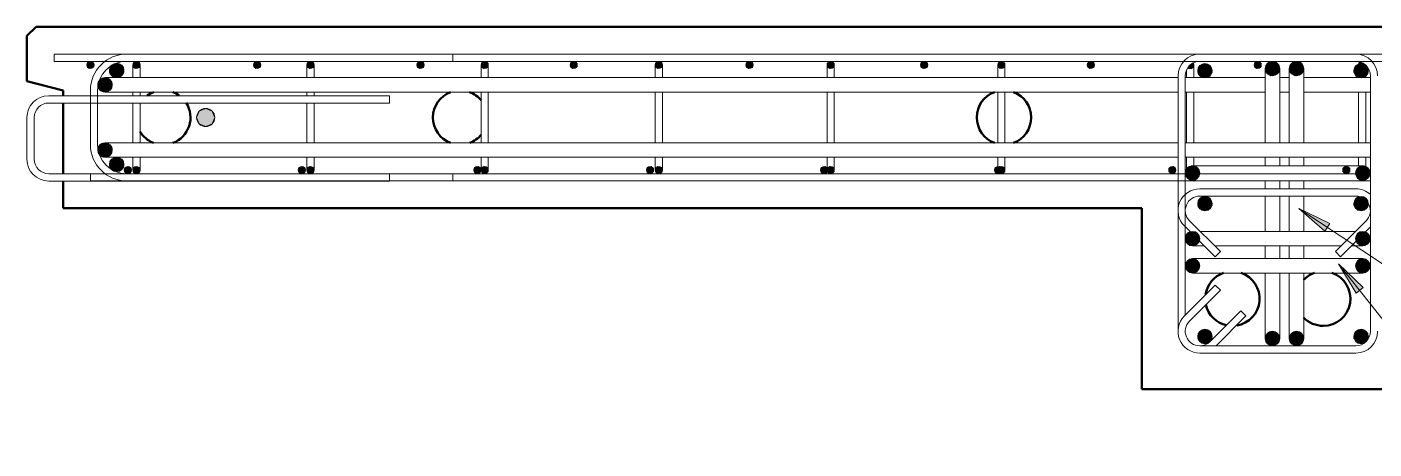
# Model space of a CAD drawing. Header units: millimetres. Extents: x 10931 to 27916, y -1675 to 13569.
# Drawn here: x 24719 to 26205, y 12648 to 13114 of the extents above; entities that cross this region are included whole.
import ezdxf

# ---------------------------------------------------------------- set-up
doc = ezdxf.new("R2010")
doc.units = ezdxf.units.MM
for name, color, linetype, lineweight in [('A-WALL', 113, 'Continuous', 25), ('S-RBAR', 171, 'Continuous', 18), ('S-RBAR-IDEN', 171, 'Continuous', 9)]:
    doc.layers.add(name, color=color, linetype=linetype, lineweight=lineweight)

msp = doc.modelspace()

# ---------------------------------------------------------------- hatches: boundary and pattern name
at = {"layer": 'S-RBAR'}
h = msp.add_hatch(color=256, dxfattribs=at)
edge = h.paths.add_edge_path()
edge.add_arc((24788.8, 13071.8), 4, 0, 360)
for points in [[(24787.6, 13068), (24792, 13069.5), (24792, 13074.2), (24787.6, 13075.6), (24784.8, 13071.8)], [(24821.3, 13058.6), (24825.6, 13064), (24824.1, 13070.8), (24817.8, 13073.8), (24811.5, 13070.8), (24810, 13064), (24814.3, 13058.6)], [(24838.3, 13068), (24842.8, 13069.5), (24842.8, 13074.2), (24838.3, 13075.6), (24835.6, 13071.8)], [(24971.5, 13068), (24976, 13069.5), (24976, 13074.2), (24971.5, 13075.6), (24968.8, 13071.8)], [(25030.4, 13068), (25034.9, 13069.5), (25034.9, 13074.2), (25030.4, 13075.6), (25027.7, 13071.8)], [(25151.8, 13068), (25156.2, 13069.5), (25156.2, 13074.2), (25151.8, 13075.6), (25149, 13071.8)], [(25222.5, 13068), (25227, 13069.5), (25227, 13074.2), (25222.5, 13075.6), (25219.8, 13071.8)], [(25320.7, 13068), (25325.2, 13069.5), (25325.2, 13074.2), (25320.7, 13075.6), (25318, 13071.8)], [(25414.6, 13068), (25419.1, 13069.5), (25419.1, 13074.2), (25414.6, 13075.6), (25411.9, 13071.8)], [(25514.7, 13068), (25519.2, 13069.5), (25519.2, 13074.2), (25514.7, 13075.6), (25511.9, 13071.8)], [(25604.2, 13068), (25608.7, 13069.5), (25608.7, 13074.2), (25604.2, 13075.6), (25601.5, 13071.8)], [(25707.4, 13068), (25711.9, 13069.5), (25711.9, 13074.2), (25707.4, 13075.6), (25704.6, 13071.8)], [(25792.6, 13068), (25797.1, 13069.5), (25797.1, 13074.2), (25792.6, 13075.6), (25789.8, 13071.8), (25791.7, 13069.2)], [(25891.4, 13068), (25895.8, 13069.5), (25895.8, 13074.2), (25891.4, 13075.6), (25888.6, 13071.8)], [(26000.9, 13068), (26005.4, 13069.5), (26005.4, 13073.9), (26004.7, 13073.7), (26001.4, 13071.1), (26000, 13069.3), (26000.7, 13068.3)], [(26021.9, 13058.3), (26026.2, 13063.7), (26024.6, 13070.4), (26018.4, 13073.5), (26012.1, 13070.4), (26010.6, 13063.7), (26014.9, 13058.3)], [(26075.3, 13068), (26079.8, 13069.5), (26079.8, 13074.2), (26075.3, 13075.6), (26072.6, 13071.8)], [(26091.1, 13060), (26097.9, 13061.5), (26100.9, 13067.8), (26097.9, 13074.1), (26091.1, 13075.6), (26085.7, 13071.3), (26085.7, 13064.3)], [(26117.8, 13060), (26124.5, 13061.5), (26127.5, 13067.8), (26124.5, 13074.1), (26117.8, 13075.6), (26112.3, 13071.3), (26112.3, 13064.3)], [(26187.1, 13058.3), (26194.1, 13058.3), (26198.4, 13063.7), (26196.9, 13070.4), (26190.6, 13073.5), (26184.3, 13070.4), (26182.8, 13063.7)], [(26190.6, 13068), (26195, 13069.5), (26195, 13072.1), (26192.9, 13073.7), (26190, 13074.9), (26187.8, 13071.8), (26189.1, 13070)], [(24804.9, 13041.8), (24811.2, 13044.8), (24812.7, 13051.5), (24808.4, 13057), (24801.4, 13057), (24797.1, 13051.5), (24798.9, 13044.6)], [(24916, 13003.8), (24923, 13006.7), (24926, 13013.8), (24923, 13020.9), (24916, 13023.8), (24908.9, 13020.9), (24906, 13013.8), (24908.9, 13006.7)], [(24804.9, 12969.9), (24811.2, 12972.9), (24812.7, 12979.7), (24808.4, 12985.1), (24801.4, 12985.1), (24797.1, 12979.7), (24798.7, 12972.9)], [(24821.3, 12954.8), (24825.6, 12960.3), (24824.1, 12967), (24817.8, 12970.1), (24811.5, 12967), (24810, 12960.3), (24814.3, 12954.8)], [(24831.3, 12952), (24834.1, 12955.8), (24831.3, 12959.6), (24826.8, 12958.2), (24826.8, 12953.5), (24829.1, 12952.7)], [(24838.3, 12952), (24842.8, 12953.5), (24842.8, 12958.2), (24838.3, 12959.6), (24835.6, 12955.8), (24837.8, 12952.7)], [(25023.3, 12952), (25026.1, 12955.8), (25023.3, 12959.6), (25018.9, 12958.2), (25018.9, 12953.5), (25021.1, 12952.7)], [(25030.4, 12952), (25034.9, 12953.5), (25034.9, 12958.2), (25030.4, 12959.6), (25027.7, 12955.8), (25029.9, 12952.7)], [(25217, 12952), (25219.7, 12955.8), (25217, 12959.6), (25212.5, 12958.2), (25212.5, 12953.5), (25214.7, 12952.7)], [(25222.5, 12952), (25227, 12953.5), (25227, 12958.2), (25222.5, 12959.6), (25219.8, 12955.8), (25222, 12952.7)], [(25407.5, 12952), (25410.2, 12955.8), (25407.5, 12959.6), (25403, 12958.2), (25403, 12953.5), (25405.2, 12952.7)], [(25414.6, 12952), (25419.1, 12953.5), (25419.1, 12958.2), (25414.6, 12959.6), (25411.9, 12955.8), (25414.1, 12952.7)], [(25599.5, 12952), (25602.3, 12955.8), (25599.5, 12959.6), (25595, 12958.2), (25595, 12953.5), (25597.3, 12952.7)], [(25604.2, 12952), (25608.7, 12953.5), (25608.7, 12958.2), (25604.2, 12959.6), (25601.5, 12955.8), (25603.7, 12952.7)], [(25791.6, 12952), (25794.3, 12955.8), (25791.6, 12959.6), (25787.1, 12958.2), (25787.1, 12953.5), (25789.3, 12952.7)], [(25792.6, 12952), (25797.1, 12953.5), (25797.1, 12958.2), (25792.6, 12959.6), (25789.8, 12955.8), (25792.1, 12952.7)], [(25983.6, 12952), (25986.4, 12955.8), (25983.6, 12959.6), (25979.1, 12958.2), (25979.1, 12953.5), (25981.4, 12952.7)], [(26004.7, 12944.5), (26011, 12947.5), (26012.5, 12954.3), (26008.2, 12959.7), (26001.3, 12959.7), (25996.9, 12954.3), (25998.5, 12947.5)], [(26000.9, 12952), (26005.4, 12953.5), (26005.4, 12958.2), (26000.9, 12959.6), (25998.2, 12955.8), (26000.4, 12952.7)], [(26175.7, 12952), (26178.4, 12955.8), (26175.7, 12959.6), (26171.2, 12958.2), (26171.2, 12953.5), (26173.4, 12952.7)], [(26192.5, 12944.5), (26198.8, 12947.5), (26200.3, 12954.3), (26196, 12959.7), (26189.1, 12959.7), (26184.7, 12954.3), (26186.3, 12947.5)], [(26190.6, 12952), (26195, 12953.5), (26195, 12958.2), (26190.6, 12959.6), (26187.8, 12955.8), (26190, 12952.7)], [(26021.9, 12911.6), (26026.2, 12917), (26024.6, 12923.8), (26018.4, 12926.8), (26012.1, 12923.8), (26010.6, 12917), (26014.9, 12911.6)], [(26187.1, 12911.6), (26194.1, 12911.6), (26198.4, 12917), (26196.9, 12923.8), (26190.6, 12926.8), (26184.3, 12923.8), (26182.8, 12917)], [(26004.7, 12872.1), (26011, 12875.1), (26012.5, 12881.8), (26008.2, 12887.3), (26001.3, 12887.3), (25996.9, 12881.8), (25998.5, 12875.1)], [(26192.5, 12872.1), (26198.8, 12875.1), (26200.3, 12881.8), (26196, 12887.3), (26189.1, 12887.3), (26184.7, 12881.8), (26186.3, 12875.1)], [(26004.7, 12842.1), (26011, 12845.2), (26012.5, 12851.9), (26008.2, 12857.3), (26001.3, 12857.3), (25996.9, 12851.9), (25998.5, 12845.2)], [(26192.5, 12842.1), (26198.8, 12845.2), (26200.3, 12851.9), (26196, 12857.3), (26189.1, 12857.3), (26184.7, 12851.9), (26186.3, 12845.2)], [(26014.9, 12764.9), (26021.9, 12764.9), (26026.2, 12770.4), (26024.6, 12777.1), (26018.4, 12780.1), (26012.1, 12777.1), (26010.6, 12770.4), (26011.7, 12768.9)], [(26091.1, 12762), (26097.9, 12763.5), (26100.9, 12769.8), (26097.9, 12776.1), (26091.1, 12777.6), (26085.7, 12773.3), (26085.7, 12766.3)], [(26117.8, 12762), (26124.5, 12763.5), (26127.5, 12769.8), (26124.5, 12776.1), (26117.8, 12777.6), (26112.3, 12773.3), (26112.3, 12766.3)], [(26187.1, 12764.9), (26194.1, 12764.9), (26198.4, 12770.4), (26196.9, 12777.1), (26190.6, 12780.1), (26184.3, 12777.1), (26182.8, 12770.4), (26184, 12768.9)]]:
    msp.add_hatch(color=256, dxfattribs=at).paths.add_polyline_path(points)
h = msp.add_hatch(color=256, dxfattribs=at)
edge = h.paths.add_edge_path()
edge.add_arc((24817.8, 13065.8), 8, 0, 360)
h = msp.add_hatch(color=256, dxfattribs=at)
edge = h.paths.add_edge_path()
edge.add_arc((24839.6, 13071.8), 4, 0, 360)
h = msp.add_hatch(color=256, dxfattribs=at)
edge = h.paths.add_edge_path()
edge.add_arc((24972.8, 13071.8), 4, 0, 360)
h = msp.add_hatch(color=256, dxfattribs=at)
edge = h.paths.add_edge_path()
edge.add_arc((25031.7, 13071.8), 4, 0, 360)
h = msp.add_hatch(color=256, dxfattribs=at)
edge = h.paths.add_edge_path()
edge.add_arc((25153, 13071.8), 4, 0, 360)
h = msp.add_hatch(color=256, dxfattribs=at)
edge = h.paths.add_edge_path()
edge.add_arc((25223.8, 13071.8), 4, 0, 360)
h = msp.add_hatch(color=256, dxfattribs=at)
edge = h.paths.add_edge_path()
edge.add_arc((25322, 13071.8), 4, 0, 360)
h = msp.add_hatch(color=256, dxfattribs=at)
edge = h.paths.add_edge_path()
edge.add_arc((25415.9, 13071.8), 4, 0, 360)
h = msp.add_hatch(color=256, dxfattribs=at)
edge = h.paths.add_edge_path()
edge.add_arc((25515.9, 13071.8), 4, 0, 360)
h = msp.add_hatch(color=256, dxfattribs=at)
edge = h.paths.add_edge_path()
edge.add_arc((25605.5, 13071.8), 4, 0, 360)
h = msp.add_hatch(color=256, dxfattribs=at)
edge = h.paths.add_edge_path()
edge.add_arc((25708.6, 13071.8), 4, 0, 360)
h = msp.add_hatch(color=256, dxfattribs=at)
edge = h.paths.add_edge_path()
edge.add_arc((25793.8, 13071.8), 4, 0, 360)
h = msp.add_hatch(color=256, dxfattribs=at)
edge = h.paths.add_edge_path()
edge.add_arc((25892.6, 13071.8), 4, 0, 360)
h = msp.add_hatch(color=256, dxfattribs=at)
edge = h.paths.add_edge_path()
edge.add_arc((26002.2, 13071.8), 4, 227.6265, 392.7995)
edge.add_line((26005.5, 13074), (26002.2, 13071.8))
edge.add_line((26002.2, 13071.8), (25999.5, 13068.8))
h = msp.add_hatch(color=256, dxfattribs=at)
edge = h.paths.add_edge_path()
edge.add_arc((26018.4, 13065.5), 8, 0, 360)
h = msp.add_hatch(color=256, dxfattribs=at)
edge = h.paths.add_edge_path()
edge.add_arc((26076.6, 13071.8), 4, 0, 360)
h = msp.add_hatch(color=256, dxfattribs=at)
edge = h.paths.add_edge_path()
edge.add_arc((26092.9, 13067.8), 8, 0, 360)
h = msp.add_hatch(color=256, dxfattribs=at)
edge = h.paths.add_edge_path()
edge.add_arc((26119.5, 13067.8), 8, 0, 360)
h = msp.add_hatch(color=256, dxfattribs=at)
edge = h.paths.add_edge_path()
edge.add_arc((26190.6, 13065.5), 8, 0, 360)
h = msp.add_hatch(color=256, dxfattribs=at)
edge = h.paths.add_edge_path()
edge.add_arc((26191.8, 13071.8), 4, 121.8956, 180)
edge.add_line((26187.8, 13071.8), (26191.8, 13071.8))
edge.add_line((26191.8, 13071.8), (26189.7, 13075.2))
h = msp.add_hatch(color=256, dxfattribs=at)
edge = h.paths.add_edge_path()
edge.add_arc((26191.8, 13071.8), 4, 180, 364.0383)
edge.add_line((26195.8, 13072.1), (26191.8, 13071.8))
edge.add_line((26191.8, 13071.8), (26187.8, 13071.8))
h = msp.add_hatch(color=256, dxfattribs=at)
edge = h.paths.add_edge_path()
edge.add_arc((24804.9, 13049.8), 8, 0, 360)
h = msp.add_hatch(color=256, dxfattribs=at)
edge = h.paths.add_edge_path()
edge.add_arc((24916, 13013.8), 10, 0, 360)
h = msp.add_hatch(color=256, dxfattribs=at)
edge = h.paths.add_edge_path()
edge.add_arc((24804.9, 12977.9), 8, 0, 360)
h = msp.add_hatch(color=256, dxfattribs=at)
edge = h.paths.add_edge_path()
edge.add_arc((24817.8, 12962.1), 8, 0, 360)
h = msp.add_hatch(color=256, dxfattribs=at)
edge = h.paths.add_edge_path()
edge.add_arc((24830.1, 12955.8), 4, 0, 360)
h = msp.add_hatch(color=256, dxfattribs=at)
edge = h.paths.add_edge_path()
edge.add_arc((24839.6, 12955.8), 4, 0, 360)
h = msp.add_hatch(color=256, dxfattribs=at)
edge = h.paths.add_edge_path()
edge.add_arc((25022.1, 12955.8), 4, 0, 360)
h = msp.add_hatch(color=256, dxfattribs=at)
edge = h.paths.add_edge_path()
edge.add_arc((25031.7, 12955.8), 4, 0, 360)
h = msp.add_hatch(color=256, dxfattribs=at)
edge = h.paths.add_edge_path()
edge.add_arc((25215.7, 12955.8), 4, 0, 360)
h = msp.add_hatch(color=256, dxfattribs=at)
edge = h.paths.add_edge_path()
edge.add_arc((25223.8, 12955.8), 4, 0, 360)
h = msp.add_hatch(color=256, dxfattribs=at)
edge = h.paths.add_edge_path()
edge.add_arc((25406.2, 12955.8), 4, 0, 360)
h = msp.add_hatch(color=256, dxfattribs=at)
edge = h.paths.add_edge_path()
edge.add_arc((25415.9, 12955.8), 4, 0, 360)
h = msp.add_hatch(color=256, dxfattribs=at)
edge = h.paths.add_edge_path()
edge.add_arc((25598.3, 12955.8), 4, 0, 360)
h = msp.add_hatch(color=256, dxfattribs=at)
edge = h.paths.add_edge_path()
edge.add_arc((25605.5, 12955.8), 4, 0, 360)
h = msp.add_hatch(color=256, dxfattribs=at)
edge = h.paths.add_edge_path()
edge.add_arc((25790.3, 12955.8), 4, 0, 360)
h = msp.add_hatch(color=256, dxfattribs=at)
edge = h.paths.add_edge_path()
edge.add_arc((25793.8, 12955.8), 4, 0, 360)
h = msp.add_hatch(color=256, dxfattribs=at)
edge = h.paths.add_edge_path()
edge.add_arc((25982.4, 12955.8), 4, 0, 360)
h = msp.add_hatch(color=256, dxfattribs=at)
edge = h.paths.add_edge_path()
edge.add_arc((26004.7, 12952.5), 8, 0, 360)
h = msp.add_hatch(color=256, dxfattribs=at)
edge = h.paths.add_edge_path()
edge.add_arc((26002.2, 12955.8), 4, 0, 360)
h = msp.add_hatch(color=256, dxfattribs=at)
edge = h.paths.add_edge_path()
edge.add_arc((26174.4, 12955.8), 4, 0, 360)
h = msp.add_hatch(color=256, dxfattribs=at)
edge = h.paths.add_edge_path()
edge.add_arc((26192.5, 12952.5), 8, 0, 360)
h = msp.add_hatch(color=256, dxfattribs=at)
edge = h.paths.add_edge_path()
edge.add_arc((26191.8, 12955.8), 4, 0, 360)
h = msp.add_hatch(color=256, dxfattribs=at)
edge = h.paths.add_edge_path()
edge.add_arc((26018.4, 12918.8), 8, 0, 360)
h = msp.add_hatch(color=256, dxfattribs=at)
edge = h.paths.add_edge_path()
edge.add_arc((26190.6, 12918.8), 8, 0, 360)
h = msp.add_hatch(color=256, dxfattribs=at)
edge = h.paths.add_edge_path()
edge.add_arc((26004.7, 12880.1), 8, 0, 360)
h = msp.add_hatch(color=256, dxfattribs=at)
edge = h.paths.add_edge_path()
edge.add_arc((26192.5, 12880.1), 8, 0, 360)
h = msp.add_hatch(color=256, dxfattribs=at)
edge = h.paths.add_edge_path()
edge.add_arc((26004.7, 12850.1), 8, 0, 360)
h = msp.add_hatch(color=256, dxfattribs=at)
edge = h.paths.add_edge_path()
edge.add_arc((26192.5, 12850.1), 8, 0, 360)
h = msp.add_hatch(color=256, dxfattribs=at)
edge = h.paths.add_edge_path()
edge.add_arc((26018.4, 12772.1), 8, 0, 360)
h = msp.add_hatch(color=256, dxfattribs=at)
edge = h.paths.add_edge_path()
edge.add_arc((26092.9, 12769.8), 8, 0, 360)
h = msp.add_hatch(color=256, dxfattribs=at)
edge = h.paths.add_edge_path()
edge.add_arc((26119.5, 12769.8), 8, 0, 360)
h = msp.add_hatch(color=256, dxfattribs=at)
edge = h.paths.add_edge_path()
edge.add_arc((26190.6, 12772.1), 8, 0, 360)
at = {"layer": 'S-RBAR-IDEN'}
for points in [[(26122.1, 12913.3), (26150.7, 12888.5), (26156.1, 12896.7)], [(26165.7, 12852.3), (26185.1, 12819.9), (26192.8, 12826)]]:
    msp.add_hatch(color=256, dxfattribs=at).paths.add_polyline_path(points)

# ---------------------------------------------------------------- linework, layer by layer
at = {"layer": 'A-WALL', "lineweight": 50}
for p, q in [((24728.8, 13113.8), (24718.8, 13103.8)), ((26864.2, 13113.8), (24728.8, 13113.8)), ((24718.8, 13103.8), (24718.8, 13053.8)), ((24718.8, 13053.8), (24758.8, 13043.8)), ((24758.8, 13043.8), (24758.8, 13037.8)), ((24758.8, 13029.8), (24758.8, 12951.7)), ((24758.8, 12943.7), (24758.8, 12913.8)), ((24758.8, 12913.8), (25948.7, 12913.8)), ((25948.7, 12913.8), (25948.7, 12713.8)), ((25948.7, 12713.8), (26248.9, 12713.8))]:
    msp.add_line(p, q, dxfattribs=at)
for centre, start, end in [((24869.2, 13013.8), 110.4585, 126), ((24869.2, 13013.8), 54, 69.5415), ((25196.7, 13013.8), 110.4585, 249.2485), ((25196.7, 13013.8), 39.3169, 69.5415), ((25796.7, 13013.8), 110.4585, 249.2485), ((25796.7, 13013.8), 290.7515, 69.5415), ((24869.2, 13013.8), 147.5159, 149.8508), ((24869.2, 13013.8), 290.7515, 32.4841), ((24869.2, 13013.8), 210.6119, 249.2485), ((25196.7, 13013.8), 290.7515, 320.6831), ((26048.7, 12813.8), 108.8299, 170.9077), ((26048.7, 12813.8), 279.0923, 71.1701), ((26148.9, 12813.8), 108.8299, 136.2099), ((26148.9, 12813.8), 270, 71.1701), ((26048.7, 12813.8), 192.3576, 257.6424), ((26148.9, 12813.8), 223.7901, 270)]:
    msp.add_arc(centre, 30, start, end, dxfattribs=at)
at = {"layer": 'S-RBAR'}
for p, q in [((24748.8, 13083.8), (26844.2, 13083.8)), ((24748.8, 13075.8), (24748.8, 13083.8)), ((25188.8, 13083.8), (24828.8, 13083.8)), ((25188.8, 13083.8), (25188.8, 13075.8)), ((26012.7, 13083.8), (26184.9, 13083.8)), ((24748.8, 13075.8), (26844.2, 13075.8)), ((24787.6, 13075.6), (24784.8, 13071.8)), ((24784.8, 13071.8), (24787.6, 13068)), ((24792, 13074.2), (24787.6, 13075.6)), ((24787.6, 13068), (24792, 13069.5)), ((24792, 13069.5), (24792, 13074.2)), ((24811.5, 13070.8), (24810, 13064)), ((24810, 13064), (24814.3, 13058.6)), ((24817.8, 13073.8), (24811.5, 13070.8)), ((24824.1, 13070.8), (24817.8, 13073.8)), ((24821.3, 13058.6), (24825.6, 13064)), ((24825.6, 13064), (24824.1, 13070.8)), ((25188.8, 13075.8), (24828.8, 13075.8)), ((24838.3, 13075.6), (24835.6, 13071.8)), ((24835.6, 13071.8), (24835.6, 13057.9)), ((24835.6, 13071.8), (24838.3, 13068)), ((24842.8, 13074.2), (24838.3, 13075.6)), ((24838.3, 13068), (24842.8, 13069.5)), ((24842.8, 13069.5), (24842.8, 13074.2)), ((24843.6, 13071.8), (24843.6, 13057.9)), ((24971.5, 13075.6), (24968.8, 13071.8)), ((24968.8, 13071.8), (24971.5, 13068)), ((24976, 13074.2), (24971.5, 13075.6)), ((24971.5, 13068), (24976, 13069.5)), ((24976, 13069.5), (24976, 13074.2)), ((25030.4, 13075.6), (25027.7, 13071.8)), ((25027.7, 13071.8), (25027.7, 13057.9)), ((25027.7, 13071.8), (25030.4, 13068)), ((25034.9, 13074.2), (25030.4, 13075.6)), ((25030.4, 13068), (25034.9, 13069.5)), ((25034.9, 13069.5), (25034.9, 13074.2)), ((25035.7, 13071.8), (25035.7, 13057.9)), ((25151.8, 13075.6), (25149, 13071.8)), ((25149, 13071.8), (25151.8, 13068)), ((25156.2, 13074.2), (25151.8, 13075.6)), ((25151.8, 13068), (25156.2, 13069.5)), ((25156.2, 13069.5), (25156.2, 13074.2)), ((25222.5, 13075.6), (25219.8, 13071.8)), ((25219.8, 13071.8), (25219.8, 13057.9)), ((25219.8, 13071.8), (25222.5, 13068)), ((25227, 13074.2), (25222.5, 13075.6)), ((25222.5, 13068), (25227, 13069.5)), ((25227, 13069.5), (25227, 13074.2)), ((25227.8, 13071.8), (25227.8, 13057.9)), ((25320.7, 13075.6), (25318, 13071.8)), ((25318, 13071.8), (25320.7, 13068)), ((25325.2, 13074.2), (25320.7, 13075.6)), ((25320.7, 13068), (25325.2, 13069.5)), ((25325.2, 13069.5), (25325.2, 13074.2)), ((25414.6, 13075.6), (25411.9, 13071.8)), ((25411.9, 13071.8), (25411.9, 13057.9)), ((25411.9, 13071.8), (25414.6, 13068)), ((25419.1, 13074.2), (25414.6, 13075.6)), ((25414.6, 13068), (25419.1, 13069.5)), ((25419.1, 13069.5), (25419.1, 13074.2)), ((25419.9, 13071.8), (25419.9, 13057.9)), ((25514.7, 13075.6), (25511.9, 13071.8)), ((25511.9, 13071.8), (25514.7, 13068)), ((25519.2, 13074.2), (25514.7, 13075.6)), ((25514.7, 13068), (25519.2, 13069.5)), ((25519.2, 13069.5), (25519.2, 13074.2)), ((25604.2, 13075.6), (25601.5, 13071.8)), ((25601.5, 13071.8), (25601.5, 13057.9)), ((25601.5, 13071.8), (25604.2, 13068)), ((25608.7, 13074.2), (25604.2, 13075.6)), ((25604.2, 13068), (25608.7, 13069.5)), ((25608.7, 13069.5), (25608.7, 13074.2)), ((25609.5, 13071.8), (25609.5, 13057.9)), ((25707.4, 13075.6), (25704.6, 13071.8)), ((25704.6, 13071.8), (25707.4, 13068)), ((25711.9, 13074.2), (25707.4, 13075.6)), ((25707.4, 13068), (25711.9, 13069.5)), ((25711.9, 13069.5), (25711.9, 13074.2)), ((25792.6, 13075.6), (25789.8, 13071.8)), ((25789.8, 13071.8), (25789.8, 13057.9)), ((25789.8, 13071.8), (25791.7, 13069.2)), ((25791.7, 13069.2), (25792.6, 13068)), ((25797.1, 13074.2), (25792.6, 13075.6)), ((25792.6, 13068), (25797.1, 13069.5)), ((25797.1, 13069.5), (25797.1, 13074.2)), ((25797.8, 13071.8), (25797.8, 13057.9)), ((25891.4, 13075.6), (25888.6, 13071.8)), ((25888.6, 13071.8), (25891.4, 13068)), ((25895.8, 13074.2), (25891.4, 13075.6)), ((25891.4, 13068), (25895.8, 13069.5)), ((25895.8, 13069.5), (25895.8, 13074.2)), ((25998.2, 13066.3), (25998.2, 13057.9)), ((26002.2, 13071.8), (25999.5, 13068.8)), ((26001.4, 13071.1), (26000, 13069.3)), ((26000, 13069.3), (26000.7, 13068.3)), ((26000.7, 13068.3), (26000.9, 13068)), ((26000.9, 13068), (26005.4, 13069.5)), ((26004.7, 13073.7), (26001.4, 13071.1)), ((26005.5, 13074), (26002.2, 13071.8)), ((26005.4, 13073.9), (26004.7, 13073.7)), ((26005.4, 13069.5), (26005.4, 13073.9)), ((26006.2, 13071.8), (26006.2, 13057.9)), ((26012.1, 13070.4), (26010.6, 13063.7)), ((26010.6, 13063.7), (26014.9, 13058.3)), ((26018.4, 13073.5), (26012.1, 13070.4)), ((26012.7, 13075.8), (26184.9, 13075.8)), ((26024.6, 13070.4), (26018.4, 13073.5)), ((26021.9, 13058.3), (26026.2, 13063.7)), ((26026.2, 13063.7), (26024.6, 13070.4)), ((26075.3, 13075.6), (26072.6, 13071.8)), ((26072.6, 13071.8), (26075.3, 13068)), ((26079.8, 13074.2), (26075.3, 13075.6)), ((26075.3, 13068), (26079.8, 13069.5)), ((26079.8, 13069.5), (26079.8, 13074.2)), ((26084.9, 13027.8), (26084.9, 13067.8)), ((26091.1, 13075.6), (26085.7, 13071.3)), ((26085.7, 13071.3), (26085.7, 13064.3)), ((26085.7, 13064.3), (26091.1, 13060)), ((26097.9, 13074.1), (26091.1, 13075.6)), ((26100.9, 13067.8), (26097.9, 13074.1)), ((26097.9, 13061.5), (26100.9, 13067.8)), ((26100.9, 13027.8), (26100.9, 13067.8)), ((26111.5, 13027.8), (26111.5, 13067.8)), ((26117.8, 13075.6), (26112.3, 13071.3)), ((26112.3, 13071.3), (26112.3, 13064.3)), ((26112.3, 13064.3), (26117.8, 13060)), ((26124.5, 13074.1), (26117.8, 13075.6)), ((26127.5, 13067.8), (26124.5, 13074.1)), ((26124.5, 13061.5), (26127.5, 13067.8)), ((26127.5, 13027.8), (26127.5, 13067.8)), ((26184.3, 13070.4), (26182.8, 13063.7)), ((26182.8, 13063.7), (26187.1, 13058.3)), ((26190.6, 13073.5), (26184.3, 13070.4)), ((26190, 13074.9), (26187.8, 13071.8)), ((26187.8, 13071.8), (26187.8, 13057.9)), ((26187.8, 13071.8), (26189.1, 13070)), ((26191.8, 13071.8), (26187.8, 13071.8)), ((26187.8, 13071.8), (26191.8, 13071.8)), ((26189.1, 13070), (26190.6, 13068)), ((26191.8, 13071.8), (26189.7, 13075.2)), ((26192.9, 13073.7), (26190, 13074.9)), ((26196.9, 13070.4), (26190.6, 13073.5)), ((26190.6, 13068), (26195, 13069.5)), ((26195.8, 13072.1), (26191.8, 13071.8)), ((26195, 13072.1), (26192.9, 13073.7)), ((26194.1, 13058.3), (26198.4, 13063.7)), ((26195, 13069.5), (26195, 13072.1)), ((26195.8, 13071.7), (26195.8, 13057.9)), ((26198.4, 13063.7), (26196.9, 13070.4)), ((24801.4, 13057), (24797.1, 13051.5)), ((24797.1, 13051.5), (24798.9, 13044.6)), ((24808.4, 13057), (24801.4, 13057)), ((24804.9, 13057.8), (24860.4, 13057.8)), ((24812.7, 13051.5), (24808.4, 13057)), ((24811.2, 13044.8), (24812.7, 13051.5)), ((24814.3, 13058.6), (24821.3, 13058.6)), ((24860.4, 13057.8), (25988.7, 13057.8)), ((25988.7, 12777.8), (25988.7, 13059.8)), ((25996.7, 12795.7), (25996.7, 13059.8)), ((25996.7, 13057.8), (26084.9, 13057.8)), ((26014.9, 13058.3), (26021.9, 13058.3)), ((26091.1, 13060), (26097.9, 13061.5)), ((26100.9, 13057.8), (26111.5, 13057.8)), ((26117.8, 13060), (26124.5, 13061.5)), ((26127.5, 13057.8), (26200.9, 13057.8)), ((26187.1, 13058.3), (26194.1, 13058.3)), ((26200.9, 13059.8), (26200.9, 12777.8)), ((24742.8, 13037.8), (25118.8, 13037.8)), ((24788.8, 13043.8), (24788.8, 12983.8)), ((24796.8, 13043.8), (24796.8, 12983.8)), ((24798.9, 13044.6), (24804.9, 13041.8)), ((24804.9, 13041.8), (24811.2, 13044.8)), ((24804.9, 13041.8), (24860.4, 13041.8)), ((24835.6, 13041.8), (24835.6, 13037.8)), ((24843.6, 13041.8), (24843.6, 13037.8)), ((24860.4, 13041.8), (25988.7, 13041.8)), ((25027.7, 13041.8), (25027.7, 13037.8)), ((25035.7, 13041.8), (25035.7, 13037.8)), ((25118.8, 13029.8), (25118.8, 13037.8)), ((25219.8, 13041.8), (25219.8, 13035.8)), ((25219.8, 13035.8), (25219.8, 12991.8)), ((25227.8, 13041.8), (25227.8, 13035.8)), ((25227.8, 13035.8), (25227.8, 12991.8)), ((25411.9, 13041.8), (25411.9, 13035.8)), ((25411.9, 13035.8), (25411.9, 12991.8)), ((25419.9, 13041.8), (25419.9, 13035.8)), ((25419.9, 13035.8), (25419.9, 12991.8)), ((25601.5, 13041.8), (25601.5, 13035.8)), ((25601.5, 13035.8), (25601.5, 12991.8)), ((25609.5, 13041.8), (25609.5, 13035.8)), ((25609.5, 13035.8), (25609.5, 12991.8)), ((25789.8, 13041.8), (25789.8, 13035.8)), ((25789.8, 13035.8), (25789.8, 12991.8)), ((25797.8, 13041.8), (25797.8, 13035.8)), ((25797.8, 13035.8), (25797.8, 12991.8)), ((25996.7, 13041.8), (26084.9, 13041.8)), ((25998.2, 13041.8), (25998.2, 13035.8)), ((25998.2, 13035.8), (25998.2, 12991.8)), ((26006.2, 13041.8), (26006.2, 13035.8)), ((26006.2, 13035.8), (26006.2, 12991.8)), ((26100.9, 13041.8), (26111.5, 13041.8)), ((26127.5, 13041.8), (26200.9, 13041.8)), ((26187.8, 13041.8), (26187.8, 13035.8)), ((26187.8, 13035.8), (26187.8, 12991.8)), ((26195.8, 13041.8), (26195.8, 13035.8)), ((26195.8, 13035.8), (26195.8, 12991.8)), ((24742.8, 13029.8), (25118.8, 13029.8)), ((24835.6, 13029.8), (24835.6, 12991.8)), ((24843.6, 13029.8), (24843.6, 12991.8)), ((24908.9, 13020.9), (24906, 13013.8)), ((24916, 13023.8), (24908.9, 13020.9)), ((24923, 13020.9), (24916, 13023.8)), ((24926, 13013.8), (24923, 13020.9)), ((25027.7, 13029.8), (25027.7, 12991.8)), ((25035.7, 13029.8), (25035.7, 12991.8)), ((26084.9, 12985.9), (26084.9, 13027.8)), ((26100.9, 12985.9), (26100.9, 13027.8)), ((26111.5, 12985.9), (26111.5, 13027.8)), ((26127.5, 12985.9), (26127.5, 13027.8)), ((24718.8, 12967.7), (24718.8, 13013.8)), ((24726.8, 12967.7), (24726.8, 13013.8)), ((24906, 13013.8), (24908.9, 13006.7)), ((24908.9, 13006.7), (24916, 13003.8)), ((24916, 13003.8), (24923, 13006.7)), ((24923, 13006.7), (24926, 13013.8)), ((24835.6, 12991.8), (24835.6, 12985.9)), ((24843.6, 12991.8), (24843.6, 12985.9)), ((25027.7, 12991.8), (25027.7, 12985.9)), ((25035.7, 12991.8), (25035.7, 12985.9)), ((25219.8, 12991.8), (25219.8, 12985.9)), ((25227.8, 12991.8), (25227.8, 12985.9)), ((25411.9, 12991.8), (25411.9, 12985.9)), ((25419.9, 12991.8), (25419.9, 12985.9)), ((25601.5, 12991.8), (25601.5, 12985.9)), ((25609.5, 12991.8), (25609.5, 12985.9)), ((25789.8, 12991.8), (25789.8, 12985.9)), ((25797.8, 12991.8), (25797.8, 12985.9)), ((25998.2, 12991.8), (25998.2, 12985.9)), ((26006.2, 12991.8), (26006.2, 12985.9)), ((26187.8, 12991.8), (26187.8, 12985.9)), ((26195.8, 12991.8), (26195.8, 12985.9)), ((24801.4, 12985.1), (24797.1, 12979.7)), ((24797.1, 12979.7), (24798.7, 12972.9)), ((24808.4, 12985.1), (24801.4, 12985.1)), ((24804.9, 12985.9), (24860.4, 12985.9)), ((24812.7, 12979.7), (24808.4, 12985.1)), ((24811.2, 12972.9), (24812.7, 12979.7)), ((24860.4, 12985.9), (25988.7, 12985.9)), ((25996.7, 12985.9), (26200.9, 12985.9)), ((24798.7, 12972.9), (24804.9, 12969.9)), ((24804.9, 12969.9), (24811.2, 12972.9)), ((24804.9, 12969.9), (24860.4, 12969.9)), ((24811.5, 12967), (24810, 12960.3)), ((24810, 12960.3), (24814.3, 12954.8)), ((24817.8, 12970.1), (24811.5, 12967)), ((24824.1, 12967), (24817.8, 12970.1)), ((24821.3, 12954.8), (24825.6, 12960.3)), ((24825.6, 12960.3), (24824.1, 12967)), ((24831.3, 12959.6), (24826.8, 12958.2)), ((24834.1, 12955.8), (24831.3, 12959.6)), ((24835.6, 12969.7), (24835.6, 12955.8)), ((24838.3, 12959.6), (24835.6, 12955.8)), ((24842.8, 12958.2), (24838.3, 12959.6)), ((24843.6, 12969.7), (24843.6, 12955.8)), ((24860.4, 12969.9), (25988.7, 12969.9)), ((25023.3, 12959.6), (25018.9, 12958.2)), ((25026.1, 12955.8), (25023.3, 12959.6)), ((25027.7, 12969.7), (25027.7, 12955.8)), ((25030.4, 12959.6), (25027.7, 12955.8)), ((25034.9, 12958.2), (25030.4, 12959.6)), ((25035.7, 12969.7), (25035.7, 12955.8)), ((25217, 12959.6), (25212.5, 12958.2)), ((25219.7, 12955.8), (25217, 12959.6)), ((25219.8, 12969.7), (25219.8, 12955.8)), ((25222.5, 12959.6), (25219.8, 12955.8)), ((25227, 12958.2), (25222.5, 12959.6)), ((25227.8, 12969.7), (25227.8, 12955.8)), ((25407.5, 12959.6), (25403, 12958.2)), ((25410.2, 12955.8), (25407.5, 12959.6)), ((25411.9, 12969.7), (25411.9, 12955.8)), ((25414.6, 12959.6), (25411.9, 12955.8)), ((25419.1, 12958.2), (25414.6, 12959.6)), ((25419.9, 12969.7), (25419.9, 12955.8)), ((25599.5, 12959.6), (25595, 12958.2)), ((25602.3, 12955.8), (25599.5, 12959.6)), ((25601.5, 12969.7), (25601.5, 12955.8)), ((25604.2, 12959.6), (25601.5, 12955.8)), ((25608.7, 12958.2), (25604.2, 12959.6)), ((25609.5, 12969.7), (25609.5, 12955.8)), ((25791.6, 12959.6), (25787.1, 12958.2)), ((25789.8, 12969.7), (25789.8, 12955.8)), ((25792.6, 12959.6), (25789.8, 12955.8)), ((25794.3, 12955.8), (25791.6, 12959.6)), ((25797.1, 12958.2), (25792.6, 12959.6)), ((25797.8, 12969.7), (25797.8, 12955.8)), ((25983.6, 12959.6), (25979.1, 12958.2)), ((25986.4, 12955.8), (25983.6, 12959.6)), ((25996.7, 12969.9), (26200.9, 12969.9)), ((26001.3, 12959.7), (25996.9, 12954.3)), ((25998.2, 12969.7), (25998.2, 12957)), ((26000.9, 12959.6), (25998.2, 12955.8)), ((26005.4, 12958.2), (26000.9, 12959.6)), ((26008.2, 12959.7), (26001.3, 12959.7)), ((26004.7, 12960.5), (26044.7, 12960.5)), ((26006.2, 12969.7), (26006.2, 12960.6)), ((26012.5, 12954.3), (26008.2, 12959.7)), ((26044.7, 12960.5), (26152.5, 12960.5)), ((26084.9, 12960.5), (26084.9, 12969.9)), ((26100.9, 12960.5), (26100.9, 12969.9)), ((26111.5, 12960.5), (26111.5, 12969.9)), ((26127.5, 12960.5), (26127.5, 12969.9)), ((26152.5, 12960.5), (26192.5, 12960.5)), ((26175.7, 12959.6), (26171.2, 12958.2)), ((26178.4, 12955.8), (26175.7, 12959.6)), ((26189.1, 12959.7), (26184.7, 12954.3)), ((26187.8, 12969.7), (26187.8, 12960.6)), ((26190.6, 12959.6), (26187.8, 12955.8)), ((26196, 12959.7), (26189.1, 12959.7)), ((26195, 12958.2), (26190.6, 12959.6)), ((26195.8, 12969.7), (26195.8, 12959.5)), ((26200.3, 12954.3), (26196, 12959.7)), ((25118.8, 12951.7), (24742.8, 12951.7)), ((24788.8, 12951.8), (26200.9, 12951.8)), ((24788.8, 12943.8), (24788.8, 12951.8)), ((24814.3, 12954.8), (24821.3, 12954.8)), ((24826.8, 12958.2), (24826.8, 12953.5)), ((24826.8, 12953.5), (24829.1, 12952.7)), ((24828.8, 12951.8), (25188.8, 12951.8)), ((24829.1, 12952.7), (24831.3, 12952)), ((24831.3, 12952), (24834.1, 12955.8)), ((24835.6, 12955.8), (24837.8, 12952.7)), ((24837.8, 12952.7), (24838.3, 12952)), ((24838.3, 12952), (24842.8, 12953.5)), ((24842.8, 12953.5), (24842.8, 12958.2)), ((25018.9, 12958.2), (25018.9, 12953.5)), ((25018.9, 12953.5), (25021.1, 12952.7)), ((25021.1, 12952.7), (25023.3, 12952)), ((25023.3, 12952), (25026.1, 12955.8)), ((25027.7, 12955.8), (25029.9, 12952.7)), ((25029.9, 12952.7), (25030.4, 12952)), ((25030.4, 12952), (25034.9, 12953.5)), ((25034.9, 12953.5), (25034.9, 12958.2)), ((25118.8, 12951.7), (25118.8, 12943.7)), ((25188.8, 12943.8), (25188.8, 12951.8)), ((25212.5, 12958.2), (25212.5, 12953.5)), ((25212.5, 12953.5), (25214.7, 12952.7)), ((25214.7, 12952.7), (25217, 12952)), ((25217, 12952), (25219.7, 12955.8)), ((25219.8, 12955.8), (25222, 12952.7)), ((25222, 12952.7), (25222.5, 12952)), ((25222.5, 12952), (25227, 12953.5)), ((25227, 12953.5), (25227, 12958.2)), ((25403, 12958.2), (25403, 12953.5)), ((25403, 12953.5), (25405.2, 12952.7)), ((25405.2, 12952.7), (25407.5, 12952)), ((25407.5, 12952), (25410.2, 12955.8)), ((25411.9, 12955.8), (25414.1, 12952.7)), ((25414.1, 12952.7), (25414.6, 12952)), ((25414.6, 12952), (25419.1, 12953.5)), ((25419.1, 12953.5), (25419.1, 12958.2)), ((25595, 12958.2), (25595, 12953.5)), ((25595, 12953.5), (25597.3, 12952.7)), ((25597.3, 12952.7), (25599.5, 12952)), ((25599.5, 12952), (25602.3, 12955.8)), ((25601.5, 12955.8), (25603.7, 12952.7)), ((25603.7, 12952.7), (25604.2, 12952)), ((25604.2, 12952), (25608.7, 12953.5)), ((25608.7, 12953.5), (25608.7, 12958.2)), ((25787.1, 12958.2), (25787.1, 12953.5)), ((25787.1, 12953.5), (25789.3, 12952.7)), ((25789.3, 12952.7), (25791.6, 12952)), ((25789.8, 12955.8), (25792.1, 12952.7)), ((25791.6, 12952), (25794.3, 12955.8)), ((25792.1, 12952.7), (25792.6, 12952)), ((25792.6, 12952), (25797.1, 12953.5)), ((25797.1, 12953.5), (25797.1, 12958.2)), ((25979.1, 12958.2), (25979.1, 12953.5)), ((25979.1, 12953.5), (25981.4, 12952.7)), ((25981.4, 12952.7), (25983.6, 12952)), ((25983.6, 12952), (25986.4, 12955.8)), ((25996.9, 12954.3), (25998.5, 12947.5)), ((25998.2, 12955.8), (26000.4, 12952.7)), ((25998.5, 12947.5), (26004.7, 12944.5)), ((26000.4, 12952.7), (26000.9, 12952)), ((26000.9, 12952), (26005.4, 12953.5)), ((26004.7, 12944.5), (26011, 12947.5)), ((26005.4, 12953.5), (26005.4, 12958.2)), ((26011, 12947.5), (26012.5, 12954.3)), ((26171.2, 12958.2), (26171.2, 12953.5)), ((26171.2, 12953.5), (26173.4, 12952.7)), ((26173.4, 12952.7), (26175.7, 12952)), ((26175.7, 12952), (26178.4, 12955.8)), ((26184.7, 12954.3), (26186.3, 12947.5)), ((26186.3, 12947.5), (26192.5, 12944.5)), ((26187.8, 12955.8), (26190, 12952.7)), ((26190, 12952.7), (26190.6, 12952)), ((26190.6, 12952), (26195, 12953.5)), ((26192.5, 12944.5), (26198.8, 12947.5)), ((26195, 12953.5), (26195, 12958.2)), ((26198.8, 12947.5), (26200.3, 12954.3)), ((25118.8, 12943.7), (24742.8, 12943.7)), ((24788.8, 12943.8), (26200.9, 12943.8)), ((24828.8, 12943.8), (25188.8, 12943.8)), ((26012.7, 12935.1), (26184.9, 12935.1)), ((26084.9, 12935.1), (26084.9, 12943.8)), ((26100.9, 12935.1), (26100.9, 12943.8)), ((26111.5, 12935.1), (26111.5, 12943.8)), ((26127.5, 12935.1), (26127.5, 12943.8)), ((26012.1, 12923.8), (26010.6, 12917)), ((26010.6, 12917), (26014.9, 12911.6)), ((26018.4, 12926.8), (26012.1, 12923.8)), ((26012.7, 12927.1), (26184.9, 12927.1)), ((26024.6, 12923.8), (26018.4, 12926.8)), ((26021.9, 12911.6), (26026.2, 12917)), ((26026.2, 12917), (26024.6, 12923.8)), ((26084.9, 12888.1), (26084.9, 12927.1)), ((26100.9, 12888.1), (26100.9, 12927.1)), ((26111.5, 12888.1), (26111.5, 12927.1)), ((26127.5, 12888.1), (26127.5, 12927.1)), ((26184.3, 12923.8), (26182.8, 12917)), ((26182.8, 12917), (26187.1, 12911.6)), ((26190.6, 12926.8), (26184.3, 12923.8)), ((26196.9, 12923.8), (26190.6, 12926.8)), ((26194.1, 12911.6), (26198.4, 12917)), ((26198.4, 12917), (26196.9, 12923.8)), ((26014.9, 12911.6), (26021.9, 12911.6)), ((26187.1, 12911.6), (26194.1, 12911.6)), ((26029.7, 12860.2), (25995.8, 12894.1)), ((26001.3, 12887.3), (25996.9, 12881.8)), ((26008.2, 12887.3), (26001.3, 12887.3)), ((26035.4, 12865.8), (26001.4, 12899.8)), ((26012.5, 12881.8), (26008.2, 12887.3)), ((26012.9, 12888.1), (26044.7, 12888.1)), ((26044.7, 12888.1), (26152.5, 12888.1)), ((26152.5, 12888.1), (26184.8, 12888.1)), ((26196.3, 12899.8), (26162.3, 12865.8)), ((26200.9, 12893.2), (26168, 12860.2)), ((26189.1, 12887.3), (26184.7, 12881.8)), ((26196, 12887.3), (26189.1, 12887.3)), ((26200.3, 12881.8), (26196, 12887.3)), ((25996.9, 12881.8), (25998.5, 12875.1)), ((25998.5, 12875.1), (26004.7, 12872.1)), ((26004.7, 12872.1), (26011, 12875.1)), ((26004.7, 12872.1), (26017.7, 12872.1)), ((26011, 12875.1), (26012.5, 12881.8)), ((26029, 12872.1), (26044.7, 12872.1)), ((26044.7, 12872.1), (26152.5, 12872.1)), ((26084.9, 12858.1), (26084.9, 12872.1)), ((26100.9, 12858.1), (26100.9, 12872.1)), ((26111.5, 12858.1), (26111.5, 12872.1)), ((26127.5, 12858.1), (26127.5, 12872.1)), ((26152.5, 12872.1), (26168.7, 12872.1)), ((26179.9, 12872.1), (26192.5, 12872.1)), ((26184.7, 12881.8), (26186.3, 12875.1)), ((26186.3, 12875.1), (26192.5, 12872.1)), ((26192.5, 12872.1), (26198.8, 12875.1)), ((26198.8, 12875.1), (26200.3, 12881.8)), ((26001.3, 12857.3), (25996.9, 12851.9)), ((26008.2, 12857.3), (26001.3, 12857.3)), ((26004.7, 12858.1), (26044.7, 12858.1)), ((26012.5, 12851.9), (26008.2, 12857.3)), ((26035.4, 12865.8), (26029.7, 12860.2)), ((26044.7, 12858.1), (26152.5, 12858.1)), ((26152.5, 12858.1), (26192.5, 12858.1)), ((26162.3, 12865.8), (26168, 12860.2)), ((26189.1, 12857.3), (26184.7, 12851.9)), ((26196, 12857.3), (26189.1, 12857.3)), ((26200.3, 12851.9), (26196, 12857.3)), ((25996.9, 12851.9), (25998.5, 12845.2)), ((25998.5, 12845.2), (26004.7, 12842.1)), ((26004.7, 12842.1), (26011, 12845.2)), ((26004.7, 12842.1), (26044.7, 12842.1)), ((26011, 12845.2), (26012.5, 12851.9)), ((26044.7, 12842.1), (26152.5, 12842.1)), ((26084.9, 12809.8), (26084.9, 12842.1)), ((26100.9, 12809.8), (26100.9, 12842.1)), ((26111.5, 12809.8), (26111.5, 12842.1)), ((26127.5, 12809.8), (26127.5, 12842.1)), ((26152.5, 12842.1), (26192.5, 12842.1)), ((26184.7, 12851.9), (26186.3, 12845.2)), ((26186.3, 12845.2), (26192.5, 12842.1)), ((26192.5, 12842.1), (26198.8, 12845.2)), ((26198.8, 12845.2), (26200.3, 12851.9)), ((25995.8, 12794.8), (26029.7, 12828.7)), ((26035.4, 12823.1), (26029.7, 12828.7)), ((26001.4, 12789.1), (26035.4, 12823.1)), ((26058, 12800.4), (26024, 12766.5)), ((26058, 12800.4), (26063.6, 12794.8)), ((26084.9, 12769.8), (26084.9, 12809.8)), ((26100.9, 12769.8), (26100.9, 12809.8)), ((26111.5, 12769.8), (26111.5, 12809.8)), ((26127.5, 12769.8), (26127.5, 12809.8)), ((26063.6, 12794.8), (26030.7, 12761.8)), ((26012.1, 12777.1), (26010.6, 12770.4)), ((26010.6, 12770.4), (26011.7, 12768.9)), ((26011.7, 12768.9), (26014.9, 12764.9)), ((26018.4, 12780.1), (26012.1, 12777.1)), ((26024.6, 12777.1), (26018.4, 12780.1)), ((26021.9, 12764.9), (26026.2, 12770.4)), ((26026.2, 12770.4), (26024.6, 12777.1)), ((26091.1, 12777.6), (26085.7, 12773.3)), ((26085.7, 12773.3), (26085.7, 12766.3)), ((26097.9, 12776.1), (26091.1, 12777.6)), ((26100.9, 12769.8), (26097.9, 12776.1)), ((26097.9, 12763.5), (26100.9, 12769.8)), ((26117.8, 12777.6), (26112.3, 12773.3)), ((26112.3, 12773.3), (26112.3, 12766.3)), ((26124.5, 12776.1), (26117.8, 12777.6)), ((26127.5, 12769.8), (26124.5, 12776.1)), ((26124.5, 12763.5), (26127.5, 12769.8)), ((26184.3, 12777.1), (26182.8, 12770.4)), ((26182.8, 12770.4), (26184, 12768.9)), ((26184, 12768.9), (26187.1, 12764.9)), ((26190.6, 12780.1), (26184.3, 12777.1)), ((26196.9, 12777.1), (26190.6, 12780.1)), ((26194.1, 12764.9), (26198.4, 12770.4)), ((26198.4, 12770.4), (26196.9, 12777.1)), ((26184.9, 12761.8), (26012.7, 12761.8)), ((26184.9, 12753.8), (26012.7, 12753.8)), ((26014.9, 12764.9), (26021.9, 12764.9)), ((26085.7, 12766.3), (26091.1, 12762)), ((26091.1, 12762), (26097.9, 12763.5)), ((26112.3, 12766.3), (26117.8, 12762)), ((26117.8, 12762), (26124.5, 12763.5)), ((26187.1, 12764.9), (26194.1, 12764.9))]:
    msp.add_line(p, q, dxfattribs=at)
for centre, radius in [((24788.8, 13071.8), 4), ((24817.8, 13065.8), 8), ((24839.6, 13071.8), 4), ((24972.8, 13071.8), 4), ((25031.7, 13071.8), 4), ((25153, 13071.8), 4), ((25223.8, 13071.8), 4), ((25322, 13071.8), 4), ((25415.9, 13071.8), 4), ((25515.9, 13071.8), 4), ((25605.5, 13071.8), 4), ((25708.6, 13071.8), 4), ((25793.8, 13071.8), 4), ((25892.6, 13071.8), 4), ((26018.4, 13065.5), 8), ((26076.6, 13071.8), 4), ((26092.9, 13067.8), 8), ((26119.5, 13067.8), 8), ((26190.6, 13065.5), 8), ((24804.9, 13049.8), 8), ((24916, 13013.8), 10), ((24804.9, 12977.9), 8), ((24817.8, 12962.1), 8), ((24830.1, 12955.8), 4), ((24839.6, 12955.8), 4), ((25022.1, 12955.8), 4), ((25031.7, 12955.8), 4), ((25215.7, 12955.8), 4), ((25223.8, 12955.8), 4), ((25406.2, 12955.8), 4), ((25415.9, 12955.8), 4), ((25598.3, 12955.8), 4), ((25605.5, 12955.8), 4), ((25790.3, 12955.8), 4), ((25793.8, 12955.8), 4), ((25982.4, 12955.8), 4), ((26004.7, 12952.5), 8), ((26002.2, 12955.8), 4), ((26174.4, 12955.8), 4), ((26192.5, 12952.5), 8), ((26191.8, 12955.8), 4), ((26018.4, 12918.8), 8), ((26190.6, 12918.8), 8), ((26004.7, 12880.1), 8), ((26192.5, 12880.1), 8), ((26004.7, 12850.1), 8), ((26192.5, 12850.1), 8), ((26018.4, 12772.1), 8), ((26092.9, 12769.8), 8), ((26119.5, 12769.8), 8), ((26190.6, 12772.1), 8)]:
    msp.add_circle(centre, radius, dxfattribs=at)
for centre, radius, start, end in [((24828.8, 13043.8), 40, 90, 180), ((26012.7, 13059.8), 24, 90, 180), ((26184.9, 13059.8), 24, 0, 90), ((24828.8, 13043.8), 32, 90, 180), ((24839.6, 13071.8), 4, 0, 180), ((25031.7, 13071.8), 4, 0, 180), ((25223.8, 13071.8), 4, 0, 180), ((25415.9, 13071.8), 4, 0, 180), ((25605.5, 13071.8), 4, 0, 180), ((25793.8, 13071.8), 4, 0, 180), ((26012.7, 13059.8), 16, 90, 180), ((26002.2, 13071.8), 4, 227.6265, 32.7995), ((26002.2, 13071.8), 4, 0, 30), ((26092.9, 13067.8), 8, 0, 180), ((26119.5, 13067.8), 8, 0, 180), ((26184.9, 13059.8), 16, 0, 90), ((26191.8, 13071.8), 4, 121.8956, 180), ((26191.8, 13071.8), 4, 124.5758, 180), ((26191.8, 13071.8), 4, 180, 4.0383), ((24804.9, 13049.8), 8, 90, 134.7506), ((24742.8, 13013.8), 24, 90, 180), ((24804.9, 13049.8), 8, 196.8897, 270), ((24742.8, 13013.8), 16, 90, 180), ((24828.8, 12983.8), 40, 180, 270), ((24828.8, 12983.8), 32, 180, 270), ((24804.9, 12977.9), 8, 90, 163.2404), ((24742.8, 12967.7), 24, 180, 270), ((24742.8, 12967.7), 16, 180, 270), ((24804.9, 12977.9), 8, 225, 270), ((26004.7, 12952.5), 8, 90, 184.8988), ((26192.5, 12952.5), 8, 355.1012, 90), ((24839.6, 12955.8), 4, 180, 0), ((25031.7, 12955.8), 4, 180, 0), ((25223.8, 12955.8), 4, 180, 0), ((25415.9, 12955.8), 4, 180, 0), ((25605.5, 12955.8), 4, 180, 0), ((25793.8, 12955.8), 4, 180, 0), ((26002.2, 12955.8), 4, 292.798, 309.0739), ((26191.8, 12955.8), 4, 285, 296.4123), ((26012.7, 12911.1), 24, 90, 225), ((26184.9, 12911.1), 24, 47.9289, 90), ((26012.7, 12911.1), 16, 90, 225), ((26184.9, 12911.1), 16, 315, 90), ((26004.7, 12880.1), 8, 108.0385, 270), ((26192.5, 12880.1), 8, 270, 69.6891), ((26004.7, 12850.1), 8, 90, 270), ((26192.5, 12850.1), 8, 270, 90), ((26012.7, 12777.8), 24, 135, 270), ((26012.7, 12777.8), 16, 135, 270), ((26012.7, 12777.8), 16, 270, 315), ((26092.9, 12769.8), 8, 180, 0), ((26119.5, 12769.8), 8, 180, 0), ((26184.9, 12777.8), 16, 270, 360), ((26184.9, 12777.8), 24, 270, 0)]:
    msp.add_arc(centre, radius, start, end, dxfattribs=at)
at = {"layer": 'S-RBAR-IDEN'}
for p, q in [((26122.1, 12913.3), (26150.7, 12888.5)), ((26156.1, 12896.7), (26122.1, 12913.3)), ((26122.1, 12913.3), (26327.8, 12777.2)), ((26150.7, 12888.5), (26156.1, 12896.7)), ((26165.7, 12852.3), (26185.1, 12819.9)), ((26192.8, 12826), (26165.7, 12852.3)), ((26165.7, 12852.3), (26327.8, 12647.8)), ((26185.1, 12819.9), (26192.8, 12826))]:
    msp.add_line(p, q, dxfattribs=at)

doc.saveas('drawing.dxf')
